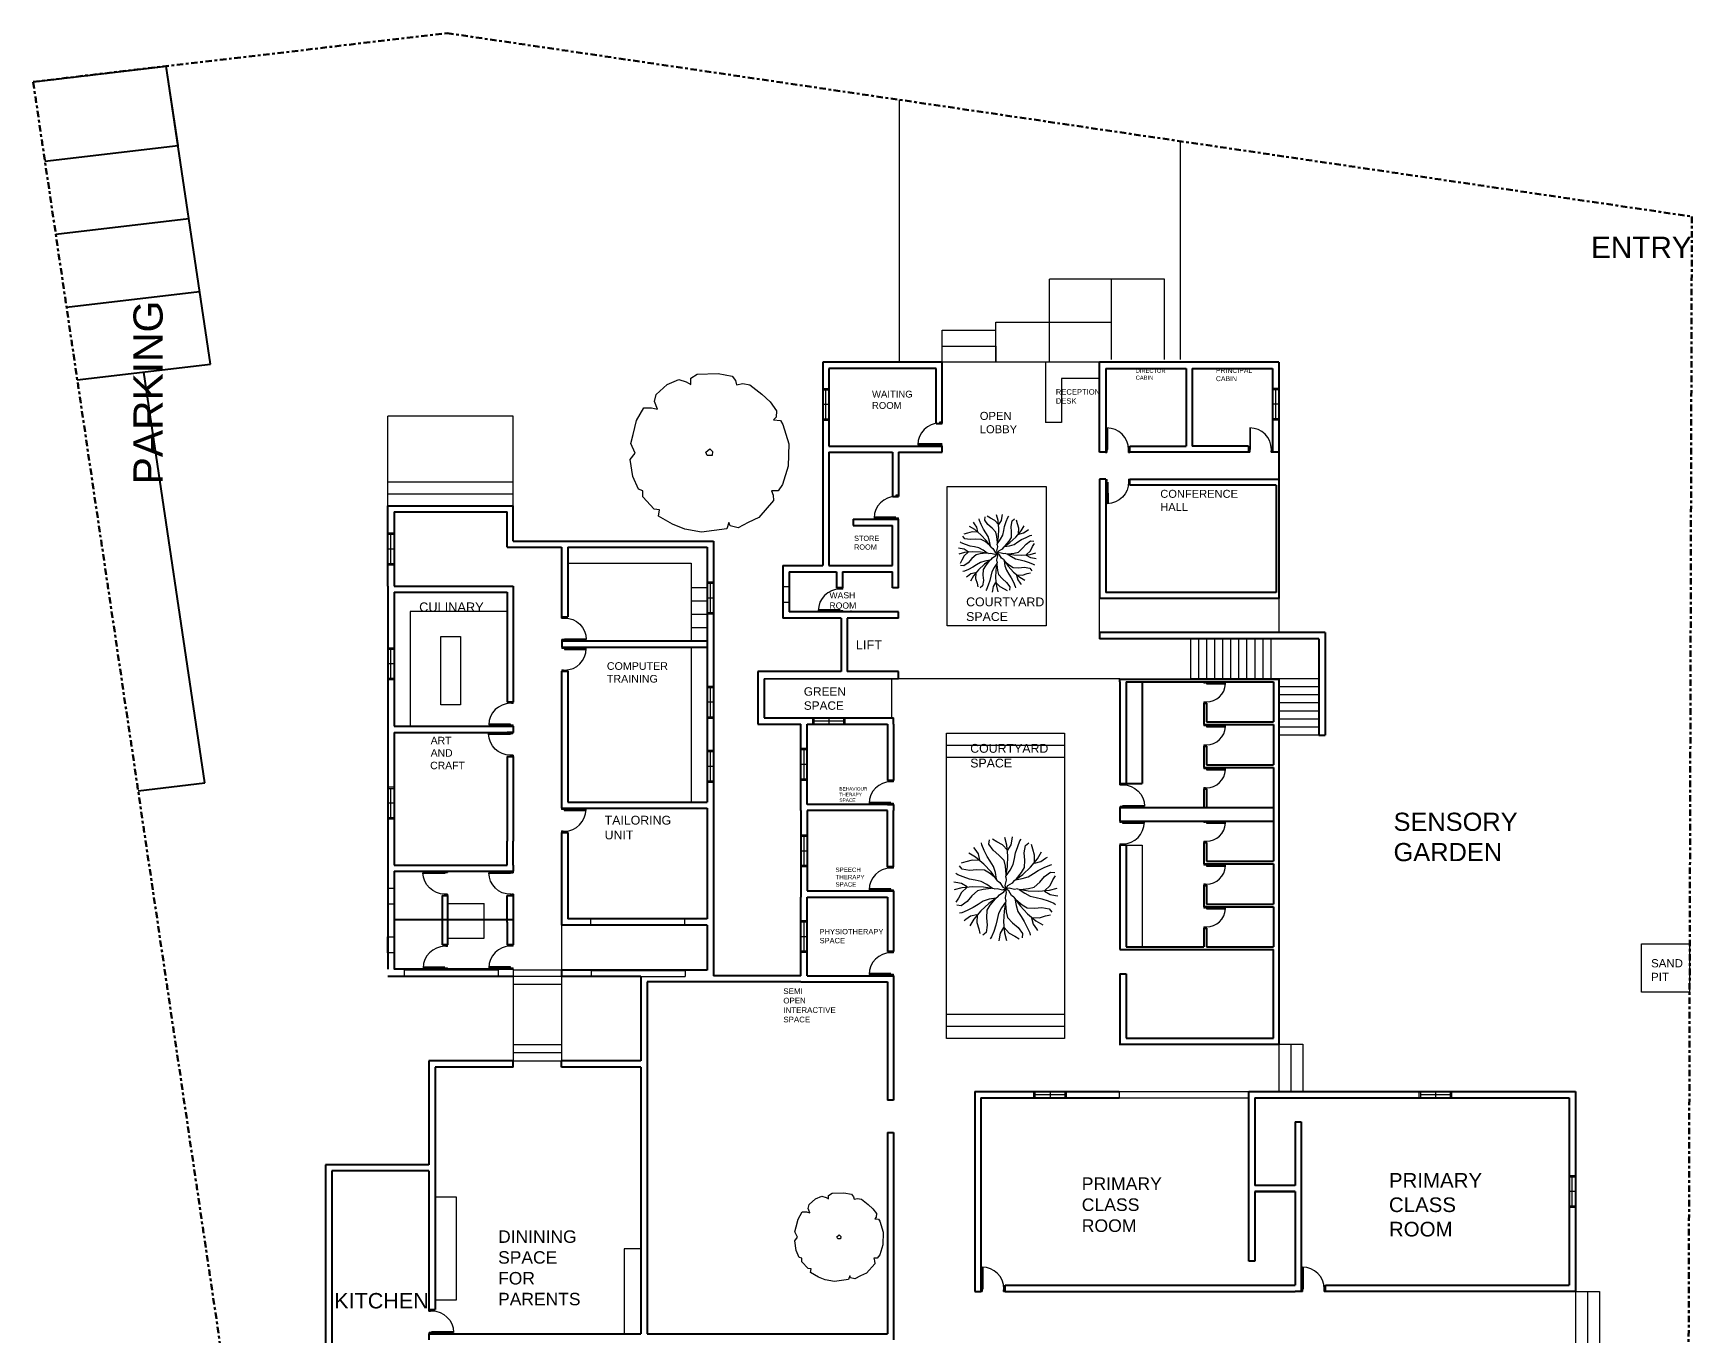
# Model space of a CAD drawing. Header units: metres. Extents: x 9 to 942, y 34 to 176.
# Drawn here: x 109.5 to 171.5, y 64.8 to 113.4 of the extents above; entities that cross this region are included whole.
import ezdxf

# ---------------------------------------------------------------- set-up
doc = ezdxf.new("R2010")
doc.units = ezdxf.units.M
doc.header["$LTSCALE"] = 0.01
doc.header["$MEASUREMENT"] = 0
doc.linetypes.add('ACAD_ISO04W100', pattern=[30, 24, -3, 0, -3])
for name, color, linetype in [('ARCH', 7, 'Continuous'), ('door space', 1, 'Continuous'), ('ELEVATION', 4, 'Continuous'), ('ID-LOOSE', 31, 'Continuous'), ('INBUILD', 81, 'Continuous'), ('STAIR', 231, 'Continuous'), ('TEXT', 141, 'Continuous'), ('WINDOW', 10, 'Continuous')]:
    doc.layers.add(name, color=color, linetype=linetype)
for name, color, linetype, lineweight in [('PARKING', 92, 'Continuous', 40), ('ROAD', 31, 'Continuous', 30), ('SITE BOUNDARY', 6, 'ACAD_ISO04W100', 60), ('WALL', 2, 'Continuous', 40)]:
    doc.layers.add(name, color=color, linetype=linetype, lineweight=lineweight)
doc.styles.get("Standard").update_dxf_attribs({"font": 'arial.ttf'})

# ---------------------------------------------------------------- blocks, each defined once
blk = doc.blocks.new('BRANCHZ', base_point=(0.5, 0.5))
for p, q in [((0.876, 0.621), (0.934, 0.663)), ((0.934, 0.663), (0.976, 0.659)), ((0.533, 0.508), (0.5, 0.5)), ((0.584, 0.496), (0.533, 0.508)), ((0.613, 0.5), (0.584, 0.496)), ((0.613, 0.5), (0.717, 0.483)), ((0.629, 0.496), (0.684, 0.458)), ((0.642, 0.496), (0.721, 0.504)), ((0.721, 0.504), (0.776, 0.517)), ((0.776, 0.517), (0.83, 0.567)), ((0.821, 0.479), (0.926, 0.488)), ((0.83, 0.567), (0.876, 0.621)), ((0.876, 0.483), (0.93, 0.533)), ((0.926, 0.488), (1.001, 0.508)), ((0.93, 0.533), (0.959, 0.588)), ((0.959, 0.588), (0.984, 0.629)), ((0.684, 0.458), (0.738, 0.429)), ((0.717, 0.483), (0.821, 0.479)), ((0.738, 0.429), (0.796, 0.416)), ((0.796, 0.416), (0.851, 0.404)), ((0.851, 0.404), (0.913, 0.383)), ((0.876, 0.479), (0.93, 0.446)), ((0.913, 0.383), (0.967, 0.362)), ((0.93, 0.446), (0.984, 0.437)), ((0.967, 0.362), (0.984, 0.35)), ((0.984, 0.437), (1.005, 0.433))]:
    blk.add_line(p, q)
blk = doc.blocks.new('TREE-16')
at = {"xscale": 120, "yscale": 120, "zscale": 120}
for rotation in [90, 134.9999999999999, 44.99999999999985, 180, 224.9999999999999, 270, 314.9999999999998]:
    blk.add_blockref('BRANCHZ', (0, 0), dxfattribs=dict(at, rotation=rotation))
blk.add_blockref('BRANCHZ', (0, 0), dxfattribs=at)
blk = doc.blocks.new('Simple tree 13_cad-block.com')
at = {"color": 0}
for points in [[(-1468, -1499), (-1766, -1175), (-1766, -1008), (-1883, -968), (-2037, -632), (-2103, -179), (-1973, -11), (-2089, 248), (-2025, 481), (-1935, 856), (-1740, 1192), (-1534, 1192), (-1378, 1153), (-1456, 1360), (-1416, 1541), (-1119, 1813), (-809, 1943), (-615, 1878), (-498, 1813), (-498, 1981), (-330, 2085), (227, 2098), (602, 2033), (692, 1917), (718, 1800), (886, 1839), (1068, 1800), (1391, 1555), (1611, 1348), (1779, 1115), (1766, 946), (1701, 868), (1883, 856), (1948, 752), (2102, 235), (2090, -361), (1934, -839), (1818, -1008), (1649, -1008), (1689, -1124), (1701, -1266), (1313, -1719), (1028, -1848), (757, -1991), (550, -1939), (511, -1848), (459, -2017), (-214, -2107), (-653, -2029), (-977, -1900), (-1352, -1681), (-1326, -1512)], [(-58, -76), (-97, 15), (6, 105), (84, 28), (71, -76)]]:
    blk.add_lwpolyline(points, close=True, dxfattribs=at)

msp = doc.modelspace()

# ---------------------------------------------------------------- linework, layer by layer
for p, q in [((141.426, 95.295), (141.426, 95.294)), ((156.036, 89.335), (152.736, 89.335)), ((141.426, 84.645), (138.426, 84.645)), ((123.009, 78.499), (123.007, 78.499)), ((141.426, 78.254), (141.426, 78.253)), ((141.656, 73.61), (141.656, 78.023)), ((141.426, 72.392), (141.426, 72.392)), ((141.426, 72.392), (141.426, 72.392))]:
    msp.add_line(p, q)
at = {"layer": 'ARCH', "color": 32}
for p, q in [((153.336, 89.227), (153.236, 89.227)), ((153.236, 89.227), (153.236, 89.177)), ((153.296, 89.177), (153.236, 89.177)), ((153.336, 89.182), (153.296, 89.182)), ((153.296, 89.177), (153.296, 89.182)), ((153.336, 89.182), (153.336, 89.227)), ((153.236, 88.477), (153.296, 88.477)), ((153.236, 88.477), (153.236, 88.427)), ((153.236, 88.427), (153.336, 88.427)), ((153.296, 88.472), (153.296, 88.477)), ((153.296, 88.472), (153.336, 88.472)), ((153.336, 88.427), (153.336, 88.472)), ((153.336, 87.627), (153.236, 87.627)), ((153.236, 87.627), (153.236, 87.577)), ((153.296, 87.577), (153.236, 87.577)), ((153.336, 87.582), (153.296, 87.582)), ((153.296, 87.577), (153.296, 87.582)), ((153.336, 87.582), (153.336, 87.627)), ((153.236, 86.877), (153.296, 86.877)), ((153.236, 86.877), (153.236, 86.827)), ((153.236, 86.827), (153.336, 86.827)), ((153.296, 86.872), (153.296, 86.877)), ((153.296, 86.872), (153.336, 86.872)), ((153.336, 86.827), (153.336, 86.872)), ((153.335, 86.025), (153.235, 86.025)), ((153.235, 86.025), (153.235, 85.975)), ((153.295, 85.975), (153.235, 85.975)), ((153.335, 85.98), (153.295, 85.98)), ((153.295, 85.975), (153.295, 85.98)), ((153.335, 85.98), (153.335, 86.025)), ((153.235, 85.275), (153.295, 85.275)), ((153.235, 85.275), (153.235, 85.225)), ((153.235, 85.225), (153.335, 85.225)), ((153.295, 85.27), (153.295, 85.275)), ((153.295, 85.27), (153.335, 85.27)), ((153.335, 85.225), (153.335, 85.27)), ((153.335, 84.027), (153.235, 84.027)), ((153.235, 84.027), (153.235, 83.977)), ((153.295, 83.977), (153.235, 83.977)), ((153.335, 83.982), (153.295, 83.982)), ((153.295, 83.977), (153.295, 83.982)), ((153.335, 83.982), (153.335, 84.027)), ((153.235, 83.277), (153.295, 83.277)), ((153.235, 83.277), (153.235, 83.227)), ((153.235, 83.227), (153.335, 83.227)), ((153.295, 83.272), (153.295, 83.277)), ((153.295, 83.272), (153.335, 83.272)), ((153.335, 83.227), (153.335, 83.272)), ((153.336, 82.426), (153.236, 82.426)), ((153.236, 82.426), (153.236, 82.376)), ((153.296, 82.376), (153.236, 82.376)), ((153.336, 82.381), (153.296, 82.381)), ((153.296, 82.376), (153.296, 82.381)), ((153.336, 82.381), (153.336, 82.426)), ((153.236, 81.676), (153.296, 81.676)), ((153.236, 81.676), (153.236, 81.626)), ((153.236, 81.626), (153.336, 81.626)), ((153.296, 81.671), (153.296, 81.676)), ((153.296, 81.671), (153.336, 81.671)), ((153.336, 81.626), (153.336, 81.671)), ((153.336, 80.827), (153.236, 80.827)), ((153.236, 80.827), (153.236, 80.777)), ((153.296, 80.777), (153.236, 80.777)), ((153.336, 80.782), (153.296, 80.782)), ((153.296, 80.777), (153.296, 80.782)), ((153.336, 80.782), (153.336, 80.827)), ((153.236, 80.077), (153.296, 80.077)), ((153.236, 80.077), (153.236, 80.027)), ((153.236, 80.027), (153.336, 80.027)), ((153.296, 80.072), (153.296, 80.077)), ((153.296, 80.072), (153.336, 80.072)), ((153.336, 80.027), (153.336, 80.072))]:
    msp.add_line(p, q, dxfattribs=at)
for points in [[(154.046, 89.147), (154.046, 89.182), (153.336, 89.182), (153.336, 89.147)], [(154.046, 87.547), (154.046, 87.582), (153.336, 87.582), (153.336, 87.547)], [(154.045, 85.945), (154.045, 85.98), (153.335, 85.98), (153.335, 85.945)], [(154.045, 83.947), (154.045, 83.982), (153.335, 83.982), (153.335, 83.947)], [(154.046, 82.346), (154.046, 82.381), (153.336, 82.381), (153.336, 82.346)], [(154.046, 80.747), (154.046, 80.782), (153.336, 80.782), (153.336, 80.747)]]:
    msp.add_lwpolyline(points, close=True, dxfattribs=at)
at = {"layer": 'ARCH', "color": 40}
for centre in [(153.336, 89.182), (153.336, 87.582), (153.335, 85.98), (153.335, 83.982), (153.336, 82.381), (153.336, 80.782)]:
    msp.add_arc(centre, 0.71, 270, 357.17441, dxfattribs=at)
at = {"layer": 'Defpoints'}
for p, q in [((143.472, 98.876), (143.473, 98.876)), ((149.576, 98.025), (149.576, 98.025)), ((149.576, 98.025), (149.576, 98.025)), ((149.576, 98.025), (149.576, 98.025)), ((152.806, 98.025), (152.805, 98.025)), ((169.573, 79.437), (171.373, 79.437)), ((169.573, 77.637), (169.573, 79.437)), ((171.373, 79.437), (171.373, 77.637)), ((141.655, 78.254), (141.656, 78.023)), ((171.373, 77.637), (169.573, 77.637))]:
    msp.add_line(p, q, dxfattribs=at)
at = {"layer": 'door space'}
for p, q in [((143.372, 98.926), (143.372, 98.881)), ((143.472, 98.926), (143.372, 98.926)), ((143.412, 98.881), (143.372, 98.881)), ((143.412, 98.881), (143.412, 98.876)), ((143.472, 98.876), (143.412, 98.876)), ((143.472, 98.876), (143.472, 98.926)), ((149.618, 98.704), (149.618, 97.894)), ((149.653, 97.894), (149.653, 98.704)), ((154.951, 98.705), (154.951, 97.895)), ((154.986, 97.895), (154.986, 98.705)), ((143.473, 98.106), (142.562, 98.106)), ((142.562, 98.071), (143.372, 98.071)), ((143.372, 98.071), (143.372, 98.106)), ((143.372, 98.071), (143.372, 98.026)), ((143.372, 98.071), (143.412, 98.071)), ((143.372, 98.026), (143.472, 98.026)), ((143.412, 98.076), (143.412, 98.071)), ((143.412, 98.076), (143.472, 98.076)), ((143.472, 98.026), (143.472, 98.076)), ((149.618, 97.894), (149.573, 97.894)), ((149.573, 97.894), (149.573, 97.794)), ((149.618, 97.894), (149.653, 97.894)), ((149.618, 97.894), (149.618, 97.854)), ((149.623, 97.854), (149.618, 97.854)), ((149.623, 97.854), (149.623, 97.794)), ((150.428, 97.854), (150.423, 97.854)), ((150.423, 97.794), (150.423, 97.854)), ((150.473, 97.894), (150.428, 97.894)), ((150.428, 97.854), (150.428, 97.894)), ((150.473, 97.794), (150.473, 97.894)), ((154.951, 97.895), (154.906, 97.895)), ((154.906, 97.895), (154.906, 97.795)), ((154.951, 97.895), (154.986, 97.895)), ((154.951, 97.895), (154.951, 97.855)), ((154.956, 97.855), (154.951, 97.855)), ((154.956, 97.855), (154.956, 97.795)), ((155.761, 97.855), (155.756, 97.855)), ((155.756, 97.795), (155.756, 97.855)), ((155.806, 97.895), (155.761, 97.895)), ((155.761, 97.855), (155.761, 97.895)), ((155.806, 97.795), (155.806, 97.895)), ((149.573, 97.794), (149.623, 97.794)), ((150.423, 97.794), (150.473, 97.794)), ((154.906, 97.795), (154.956, 97.795)), ((155.756, 97.795), (155.806, 97.795)), ((149.575, 96.784), (149.625, 96.785)), ((149.576, 96.684), (149.575, 96.784)), ((149.621, 96.685), (149.576, 96.684)), ((149.621, 96.685), (149.621, 96.725)), ((149.626, 96.725), (149.621, 96.725)), ((149.629, 95.875), (149.621, 96.685)), ((149.621, 96.685), (149.656, 96.685)), ((149.626, 96.725), (149.625, 96.785)), ((149.656, 96.685), (149.664, 95.875)), ((150.425, 96.793), (150.475, 96.793)), ((150.425, 96.793), (150.426, 96.733)), ((150.431, 96.733), (150.426, 96.733)), ((150.431, 96.733), (150.431, 96.693)), ((150.476, 96.693), (150.431, 96.693)), ((150.475, 96.793), (150.476, 96.693)), ((141.743, 96.196), (141.743, 96.151)), ((141.843, 96.196), (141.743, 96.196)), ((141.783, 96.151), (141.743, 96.151)), ((141.783, 96.151), (141.783, 96.146)), ((141.843, 96.146), (141.783, 96.146)), ((141.843, 96.146), (141.843, 96.196)), ((141.743, 95.376), (140.933, 95.376)), ((141.743, 95.341), (141.743, 95.376)), ((140.933, 95.341), (141.743, 95.341)), ((141.743, 95.341), (141.743, 95.296)), ((141.743, 95.341), (141.783, 95.341)), ((141.743, 95.296), (141.843, 95.296)), ((141.783, 95.346), (141.783, 95.341)), ((141.783, 95.346), (141.843, 95.346)), ((141.843, 95.296), (141.843, 95.346)), ((139.657, 92.734), (139.657, 92.689)), ((139.757, 92.734), (139.657, 92.734)), ((139.697, 92.689), (139.657, 92.689)), ((139.697, 92.689), (139.697, 92.684)), ((139.757, 92.684), (139.697, 92.684)), ((139.757, 92.684), (139.757, 92.734)), ((129.265, 91.652), (129.365, 91.653)), ((129.266, 91.602), (129.265, 91.652)), ((129.365, 91.653), (129.366, 91.608)), ((139.657, 91.914), (138.847, 91.914)), ((138.847, 91.879), (139.657, 91.879)), ((139.657, 91.879), (139.657, 91.914)), ((139.657, 91.879), (139.657, 91.834)), ((139.657, 91.879), (139.697, 91.879)), ((139.657, 91.834), (139.757, 91.834)), ((139.697, 91.884), (139.757, 91.884)), ((139.757, 91.834), (139.757, 91.884)), ((140.056, 91.885), (140.056, 91.88)), ((129.266, 91.602), (129.326, 91.602)), ((129.326, 91.607), (129.366, 91.608)), ((129.326, 91.607), (129.326, 91.602)), ((129.274, 90.752), (129.274, 90.802)), ((129.334, 90.802), (129.274, 90.802)), ((129.374, 90.753), (129.274, 90.752)), ((129.277, 90.518), (129.277, 90.468)), ((129.377, 90.518), (129.277, 90.518)), ((129.337, 90.468), (129.277, 90.468)), ((129.334, 90.802), (129.334, 90.797)), ((129.374, 90.798), (129.334, 90.797)), ((129.377, 90.473), (129.337, 90.473)), ((129.337, 90.468), (129.337, 90.473)), ((129.373, 90.833), (130.183, 90.841)), ((129.374, 90.798), (129.373, 90.833)), ((130.184, 90.806), (129.374, 90.798)), ((129.374, 90.798), (129.374, 90.753)), ((129.377, 90.473), (129.377, 90.518)), ((130.187, 90.473), (129.377, 90.473)), ((129.377, 90.473), (129.377, 90.438)), ((129.377, 90.438), (130.187, 90.438)), ((129.277, 89.668), (129.277, 89.618)), ((129.277, 89.668), (129.337, 89.668)), ((129.277, 89.618), (129.377, 89.618)), ((129.337, 89.663), (129.337, 89.668)), ((129.337, 89.663), (129.377, 89.663)), ((129.377, 89.618), (129.377, 89.663)), ((127.358, 88.468), (127.358, 88.423)), ((127.458, 88.468), (127.358, 88.468)), ((127.398, 88.423), (127.358, 88.423)), ((127.398, 88.423), (127.398, 88.418)), ((127.458, 88.418), (127.398, 88.418)), ((127.458, 88.418), (127.458, 88.468)), ((127.358, 87.648), (126.548, 87.648)), ((126.548, 87.613), (127.358, 87.613)), ((127.349, 87.339), (127.449, 87.34)), ((127.349, 87.294), (127.349, 87.339)), ((127.358, 87.613), (127.358, 87.648)), ((127.358, 87.613), (127.358, 87.568)), ((127.358, 87.613), (127.398, 87.613)), ((127.358, 87.568), (127.458, 87.568)), ((127.398, 87.618), (127.398, 87.613)), ((127.398, 87.618), (127.458, 87.618)), ((127.449, 87.34), (127.449, 87.29)), ((127.458, 87.568), (127.458, 87.618)), ((126.539, 87.286), (127.349, 87.294)), ((127.35, 87.259), (126.54, 87.251)), ((127.349, 87.294), (127.35, 87.259)), ((127.349, 87.294), (127.389, 87.294)), ((127.389, 87.289), (127.389, 87.294)), ((127.389, 87.289), (127.449, 87.29)), ((127.358, 86.439), (127.357, 86.484)), ((127.397, 86.484), (127.357, 86.484)), ((127.458, 86.44), (127.358, 86.439)), ((127.457, 86.49), (127.397, 86.489)), ((127.397, 86.484), (127.397, 86.489)), ((127.457, 86.49), (127.458, 86.44)), ((141.557, 85.541), (141.557, 85.496)), ((141.657, 85.541), (141.557, 85.541)), ((141.597, 85.496), (141.557, 85.496)), ((141.597, 85.496), (141.597, 85.491)), ((141.657, 85.491), (141.597, 85.491)), ((141.657, 85.491), (141.657, 85.541)), ((150.106, 85.423), (150.206, 85.424)), ((150.107, 85.373), (150.106, 85.423)), ((150.107, 85.373), (150.167, 85.373)), ((150.167, 85.378), (150.207, 85.379)), ((150.206, 85.424), (150.207, 85.379)), ((129.266, 84.505), (129.266, 84.455)), ((129.366, 84.505), (129.266, 84.505)), ((129.326, 84.455), (129.266, 84.455)), ((129.366, 84.46), (129.326, 84.46)), ((129.326, 84.455), (129.326, 84.46)), ((129.366, 84.46), (129.366, 84.505)), ((130.176, 84.46), (129.366, 84.46)), ((129.366, 84.46), (129.366, 84.425)), ((129.366, 84.425), (130.176, 84.425)), ((141.557, 84.721), (140.747, 84.721)), ((140.747, 84.686), (141.557, 84.686)), ((141.557, 84.686), (141.557, 84.721)), ((141.557, 84.686), (141.557, 84.641)), ((141.557, 84.686), (141.597, 84.686)), ((141.557, 84.641), (141.657, 84.641)), ((141.597, 84.691), (141.597, 84.686)), ((141.597, 84.691), (141.657, 84.691)), ((141.657, 84.641), (141.657, 84.691)), ((150.115, 84.523), (150.115, 84.573)), ((150.175, 84.573), (150.115, 84.573)), ((150.215, 84.524), (150.115, 84.523)), ((150.175, 84.573), (150.175, 84.568)), ((150.215, 84.569), (150.175, 84.568)), ((150.214, 84.604), (151.024, 84.612)), ((150.215, 84.569), (150.214, 84.604)), ((151.025, 84.577), (150.215, 84.569)), ((150.215, 84.569), (150.215, 84.524)), ((129.266, 83.655), (129.266, 83.605)), ((129.266, 83.655), (129.326, 83.655)), ((129.266, 83.605), (129.366, 83.605)), ((129.326, 83.65), (129.326, 83.655)), ((129.326, 83.65), (129.366, 83.65)), ((129.366, 83.605), (129.366, 83.65)), ((150.108, 84.028), (150.108, 83.978)), ((150.208, 84.028), (150.108, 84.028)), ((150.168, 83.978), (150.108, 83.978)), ((150.208, 83.983), (150.168, 83.983)), ((150.168, 83.978), (150.168, 83.983)), ((150.208, 83.983), (150.208, 84.028)), ((151.018, 83.983), (150.208, 83.983)), ((150.208, 83.983), (150.208, 83.948)), ((150.208, 83.948), (151.018, 83.948)), ((150.108, 83.178), (150.108, 83.128)), ((150.108, 83.178), (150.168, 83.178)), ((150.108, 83.128), (150.208, 83.128)), ((150.168, 83.173), (150.168, 83.178)), ((150.168, 83.173), (150.208, 83.173)), ((150.208, 83.128), (150.208, 83.173)), ((124.09, 82.098), (124.9, 82.106)), ((124.901, 82.071), (124.091, 82.063)), ((124.9, 82.151), (125, 82.152)), ((124.9, 82.106), (124.9, 82.151)), ((124.9, 82.106), (124.94, 82.107)), ((124.9, 82.106), (124.901, 82.071)), ((124.94, 82.102), (124.94, 82.107)), ((124.94, 82.102), (125, 82.102)), ((125, 82.152), (125, 82.102)), ((126.55, 82.092), (127.359, 82.1)), ((127.36, 82.065), (126.55, 82.057)), ((127.359, 82.145), (127.459, 82.146)), ((127.359, 82.1), (127.359, 82.145)), ((127.359, 82.1), (127.399, 82.101)), ((127.359, 82.1), (127.36, 82.065)), ((127.4, 82.096), (127.399, 82.101)), ((127.4, 82.096), (127.46, 82.096)), ((127.459, 82.146), (127.46, 82.096)), ((141.551, 82.312), (141.551, 82.267)), ((141.651, 82.312), (141.551, 82.312)), ((141.591, 82.267), (141.551, 82.267)), ((141.591, 82.267), (141.591, 82.262)), ((141.651, 82.262), (141.591, 82.262)), ((141.651, 82.262), (141.651, 82.312)), ((124.948, 81.297), (124.908, 81.296)), ((124.909, 81.251), (124.908, 81.296)), ((125.009, 81.252), (124.909, 81.251)), ((124.948, 81.297), (124.948, 81.302)), ((125.008, 81.302), (124.948, 81.302)), ((125.008, 81.302), (125.009, 81.252)), ((127.408, 81.291), (127.368, 81.29)), ((127.368, 81.245), (127.368, 81.29)), ((127.468, 81.246), (127.368, 81.245)), ((127.408, 81.291), (127.408, 81.296)), ((127.468, 81.296), (127.408, 81.296)), ((127.468, 81.296), (127.468, 81.246)), ((141.551, 81.492), (140.741, 81.492)), ((140.741, 81.457), (141.551, 81.457)), ((141.551, 81.457), (141.551, 81.492)), ((141.551, 81.457), (141.551, 81.412)), ((141.551, 81.457), (141.591, 81.457)), ((141.551, 81.412), (141.651, 81.412)), ((141.591, 81.462), (141.591, 81.457)), ((141.591, 81.462), (141.651, 81.462)), ((141.651, 81.412), (141.651, 81.462)), ((124.909, 79.394), (124.909, 79.349)), ((125.009, 79.394), (124.909, 79.394)), ((124.949, 79.349), (124.909, 79.349)), ((124.949, 79.349), (124.949, 79.344)), ((125.009, 79.344), (124.949, 79.344)), ((125.009, 79.344), (125.009, 79.394)), ((127.358, 79.399), (127.358, 79.354)), ((127.458, 79.399), (127.358, 79.399)), ((127.398, 79.354), (127.358, 79.354)), ((127.398, 79.354), (127.398, 79.349)), ((127.458, 79.349), (127.398, 79.349)), ((127.458, 79.349), (127.458, 79.399)), ((141.555, 79.154), (141.555, 79.109)), ((141.655, 79.154), (141.555, 79.154)), ((141.595, 79.109), (141.555, 79.109)), ((141.595, 79.109), (141.595, 79.104)), ((141.655, 79.104), (141.595, 79.104)), ((141.655, 79.104), (141.655, 79.154)), ((124.909, 78.574), (124.099, 78.574)), ((124.099, 78.539), (124.909, 78.539)), ((124.909, 78.539), (124.909, 78.574)), ((124.909, 78.539), (124.909, 78.494)), ((124.909, 78.539), (124.949, 78.539)), ((124.909, 78.494), (125.009, 78.494)), ((124.949, 78.544), (124.949, 78.539)), ((124.949, 78.544), (125.009, 78.544)), ((125.009, 78.494), (125.009, 78.544)), ((127.358, 78.579), (126.548, 78.579)), ((126.548, 78.544), (127.358, 78.544)), ((127.358, 78.544), (127.358, 78.579)), ((127.358, 78.544), (127.358, 78.499)), ((127.358, 78.544), (127.398, 78.544)), ((127.358, 78.499), (127.458, 78.499)), ((127.398, 78.549), (127.398, 78.544)), ((127.398, 78.549), (127.458, 78.549)), ((127.458, 78.499), (127.458, 78.549)), ((141.555, 78.334), (140.745, 78.334)), ((140.745, 78.299), (141.555, 78.299)), ((141.555, 78.299), (141.555, 78.334)), ((141.555, 78.299), (141.555, 78.254)), ((141.555, 78.299), (141.595, 78.299)), ((141.555, 78.254), (141.655, 78.254)), ((141.595, 78.304), (141.595, 78.299)), ((141.595, 78.304), (141.655, 78.304)), ((141.655, 78.254), (141.655, 78.304)), ((144.96, 67.373), (144.96, 66.563)), ((144.995, 66.563), (144.995, 67.373)), ((156.922, 67.372), (156.922, 66.562)), ((156.957, 66.562), (156.957, 67.372)), ((144.96, 66.563), (144.915, 66.563)), ((144.915, 66.563), (144.915, 66.463)), ((144.915, 66.463), (144.965, 66.463)), ((144.96, 66.563), (144.995, 66.563)), ((144.96, 66.563), (144.96, 66.523)), ((144.965, 66.523), (144.96, 66.523)), ((144.965, 66.523), (144.965, 66.463)), ((145.77, 66.523), (145.765, 66.523)), ((145.765, 66.463), (145.765, 66.523)), ((145.765, 66.463), (145.815, 66.463)), ((145.815, 66.563), (145.77, 66.563)), ((145.77, 66.523), (145.77, 66.563)), ((145.815, 66.463), (145.815, 66.563)), ((156.922, 66.562), (156.877, 66.562)), ((156.877, 66.562), (156.877, 66.462)), ((156.877, 66.462), (156.927, 66.462)), ((156.922, 66.562), (156.957, 66.562)), ((156.922, 66.562), (156.922, 66.522)), ((156.927, 66.522), (156.922, 66.522)), ((156.927, 66.522), (156.927, 66.462)), ((157.732, 66.522), (157.727, 66.522)), ((157.727, 66.462), (157.727, 66.522)), ((157.727, 66.462), (157.777, 66.462)), ((157.777, 66.562), (157.732, 66.562)), ((157.732, 66.522), (157.732, 66.562)), ((157.777, 66.462), (157.777, 66.562)), ((124.311, 65.781), (124.411, 65.782)), ((124.312, 65.731), (124.311, 65.781)), ((124.312, 65.731), (124.372, 65.731)), ((124.372, 65.736), (124.412, 65.737)), ((124.372, 65.736), (124.372, 65.731)), ((124.411, 65.782), (124.412, 65.737)), ((124.32, 64.881), (124.32, 64.931)), ((124.38, 64.931), (124.32, 64.931)), ((124.42, 64.882), (124.32, 64.881)), ((124.38, 64.931), (124.38, 64.926)), ((124.42, 64.927), (124.38, 64.926)), ((124.42, 64.962), (125.229, 64.97)), ((124.42, 64.927), (124.42, 64.962)), ((125.23, 64.935), (124.42, 64.927)), ((124.42, 64.927), (124.42, 64.882))]:
    msp.add_line(p, q, dxfattribs=at)
for centre, major_axis in [((143.372, 98.071), (-0.573, -0.573)), ((149.618, 97.894), (-0.573, 0.573)), ((154.951, 97.895), (-0.573, 0.573)), ((141.743, 95.341), (-0.573, -0.573)), ((139.657, 91.879), (-0.573, -0.573)), ((129.377, 90.473), (0.573, 0.573)), ((127.358, 87.613), (-0.573, -0.573)), ((141.557, 84.686), (-0.573, -0.573)), ((129.366, 84.46), (0.573, 0.573)), ((150.208, 83.983), (0.573, 0.573)), ((141.551, 81.457), (-0.573, -0.573)), ((124.909, 78.539), (-0.573, -0.573)), ((127.358, 78.544), (-0.573, -0.573)), ((141.555, 78.299), (-0.573, -0.573)), ((144.96, 66.563), (-0.573, 0.573)), ((156.922, 66.562), (-0.573, 0.573))]:
    msp.add_ellipse(centre, major_axis=major_axis, ratio=1, start_param=3.926991, end_param=5.497787, dxfattribs=at)
at = {"layer": 'door space', "extrusion": (0, 0, -1)}
for centre, major_axis in [((149.621, 96.685), (-0.567, -0.578)), ((129.374, 90.798), (0.578, -0.567)), ((127.349, 87.294), (-0.578, 0.567)), ((150.215, 84.569), (0.578, -0.567)), ((124.9, 82.106), (-0.578, 0.567)), ((127.359, 82.1), (-0.578, 0.567)), ((124.42, 64.927), (0.578, -0.567))]:
    msp.add_ellipse(centre, major_axis=major_axis, ratio=1, start_param=3.926991, end_param=5.497787, dxfattribs=at)
at = {"layer": 'ELEVATION'}
for p, q in [((149.346, 101.155), (143.473, 101.155)), ((143.655, 96.515), (147.355, 96.515)), ((143.655, 91.315), (143.655, 96.515)), ((147.355, 96.515), (147.355, 91.315)), ((149.346, 91.065), (149.346, 92.335)), ((156.036, 92.335), (156.036, 91.065)), ((127.229, 91.852), (123.607, 91.852)), ((123.607, 91.852), (123.607, 87.568)), ((147.355, 91.315), (143.655, 91.315)), ((124.754, 90.915), (125.489, 90.915)), ((124.754, 88.36), (124.754, 90.915)), ((125.489, 90.915), (125.489, 88.36)), ((141.597, 87.875), (141.597, 89.354)), ((141.844, 89.355), (150.106, 89.355)), ((150.106, 89.327), (150.106, 89.355)), ((125.489, 88.36), (124.754, 88.36)), ((143.638, 87.306), (148.038, 87.306)), ((143.638, 75.906), (143.638, 87.306)), ((148.038, 87.306), (148.038, 75.906)), ((125.009, 80.949), (126.372, 80.949)), ((126.372, 80.349), (126.372, 80.949)), ((126.372, 79.649), (126.372, 80.349)), ((129.266, 80.141), (129.266, 78.453)), ((125.009, 79.649), (126.372, 79.649)), ((127.459, 78.499), (127.459, 75.071)), ((129.266, 78.223), (129.266, 75.071)), ((148.038, 75.906), (143.638, 75.906)), ((147.667, 75.906), (147.667, 75.922)), ((124.542, 66.152), (124.54, 66.152)), ((131.452, 64.882), (131.452, 64.881))]:
    msp.add_line(p, q, dxfattribs=at)
at = {"layer": 'ID-LOOSE'}
msp.add_line((141.16, 98.037), (141.16, 98.037), dxfattribs=at)
at = {"layer": 'INBUILD'}
for p, q in [((147.327, 101.155), (147.327, 98.912)), ((149.346, 100.555), (147.927, 100.555)), ((147.927, 100.555), (147.927, 98.912)), ((147.927, 98.912), (147.327, 98.912)), ((129.496, 93.653), (134.104, 93.653)), ((134.104, 93.653), (134.104, 90.753)), ((134.104, 92.753), (134.704, 92.753)), ((134.104, 92.753), (134.104, 92.253)), ((134.104, 92.253), (134.704, 92.253)), ((134.104, 91.753), (134.704, 91.753)), ((134.104, 91.253), (134.704, 91.253)), ((134.104, 90.523), (134.104, 84.735)), ((150.336, 83.127), (150.936, 83.127)), ((150.936, 83.127), (150.936, 79.327)), ((125.342, 69.988), (124.542, 69.988)), ((125.342, 66.152), (125.342, 69.988)), ((132.202, 68.055), (131.602, 68.055)), ((132.202, 68.055), (131.602, 68.055)), ((132.202, 68.055), (131.602, 68.055)), ((131.602, 68.055), (131.602, 64.882)), ((124.542, 66.152), (125.342, 66.152))]:
    msp.add_line(p, q, dxfattribs=at)
at = {"layer": 'PARKING'}
for p, q in [((109.54, 111.63), (114.508, 112.214)), ((116.156, 101.08), (114.508, 112.214)), ((114.947, 109.245), (114.508, 112.214)), ((109.979, 108.661), (114.947, 109.245)), ((110.382, 105.94), (115.35, 106.523)), ((110.785, 103.218), (115.753, 103.802)), ((111.188, 100.497), (116.156, 101.08)), ((115.943, 85.448), (113.672, 100.788)), ((115.943, 85.448), (113.672, 100.788)), ((113.459, 85.157), (115.943, 85.448))]:
    msp.add_line(p, q, dxfattribs=at)
at = {"layer": 'ROAD'}
for p, q in [((122.779, 96.698), (122.779, 99.148)), ((127.459, 99.148), (122.779, 99.148)), ((127.459, 96.698), (127.459, 99.148))]:
    msp.add_line(p, q, dxfattribs=at)
at = {"layer": 'SITE BOUNDARY'}
for p, q in [((109.54, 111.63), (124.996, 113.445)), ((124.996, 113.445), (171.454, 106.597)), ((119.619, 43.537), (109.54, 111.63)), ((171.454, 106.597), (171.27, 41.503))]:
    msp.add_line(p, q, dxfattribs=at)
at = {"layer": 'STAIR'}
for p, q in [((141.873, 101.155), (141.873, 110.958)), ((152.373, 101.255), (152.373, 109.41)), ((147.473, 101.155), (147.473, 104.255)), ((151.773, 104.255), (147.473, 104.255)), ((149.773, 104.255), (149.773, 101.255)), ((151.773, 101.255), (151.773, 104.255)), ((143.473, 101.155), (143.473, 102.355)), ((143.473, 102.355), (145.473, 102.355)), ((145.473, 101.155), (145.473, 102.655)), ((145.473, 102.655), (149.773, 102.655)), ((143.473, 101.755), (145.473, 101.755)), ((145.473, 101.755), (145.473, 101.155)), ((122.779, 96.698), (124.946, 96.698)), ((122.779, 95.798), (122.779, 96.698)), ((124.946, 96.698), (127.459, 96.698)), ((127.459, 95.798), (127.459, 96.698)), ((122.779, 96.248), (124.946, 96.248)), ((124.946, 96.248), (127.459, 96.248)), ((152.736, 90.835), (152.736, 89.335)), ((153.036, 90.835), (153.036, 89.335)), ((153.336, 90.835), (153.336, 89.335)), ((153.636, 90.835), (153.636, 89.335)), ((153.936, 90.835), (153.936, 89.335)), ((154.236, 90.835), (154.236, 89.335)), ((154.536, 90.835), (154.536, 89.335)), ((154.836, 90.835), (154.836, 89.335)), ((155.136, 90.835), (155.136, 89.335)), ((155.436, 90.835), (155.436, 89.335)), ((155.736, 90.835), (155.736, 89.335)), ((157.536, 89.335), (156.036, 89.335)), ((157.536, 89.035), (156.036, 89.035)), ((157.536, 88.735), (156.036, 88.735)), ((157.536, 88.435), (156.036, 88.435)), ((157.536, 88.135), (156.036, 88.135)), ((157.536, 87.835), (156.036, 87.835)), ((157.536, 87.535), (156.036, 87.535)), ((143.638, 86.856), (148.038, 86.856)), ((157.536, 87.235), (156.036, 87.235)), ((143.638, 86.406), (148.038, 86.406)), ((129.266, 78.453), (127.459, 78.453)), ((129.266, 78.223), (127.459, 78.223)), ((129.266, 77.923), (127.459, 77.923)), ((148.038, 76.806), (143.638, 76.806)), ((148.038, 76.356), (143.638, 76.356)), ((129.266, 75.671), (127.459, 75.671)), ((156.036, 75.692), (156.036, 73.922)), ((156.036, 75.692), (156.936, 75.692)), ((156.486, 75.692), (156.486, 73.922)), ((156.936, 75.692), (156.936, 73.922)), ((129.266, 75.371), (127.459, 75.371)), ((127.459, 75.071), (129.266, 75.071)), ((156.936, 73.922), (156.036, 73.922)), ((167.107, 66.462), (168.007, 66.462)), ((167.107, 66.462), (167.107, 64.462)), ((167.557, 66.462), (167.557, 64.462)), ((168.007, 66.462), (168.007, 64.462))]:
    msp.add_line(p, q, dxfattribs=at)
at = {"layer": 'WALL'}
for p, q in [((143.473, 101.16), (139.013, 101.16)), ((139.013, 101.155), (139.013, 97.795)), ((139.243, 100.93), (139.243, 98.03)), ((143.243, 100.93), (139.243, 100.93)), ((143.243, 98.871), (143.243, 100.93)), ((143.473, 98.876), (143.473, 101.16)), ((149.346, 97.795), (149.346, 101.155)), ((156.036, 101.155), (149.346, 101.155)), ((149.576, 100.925), (149.576, 98.025)), ((149.576, 100.925), (152.576, 100.925)), ((152.576, 100.925), (152.576, 98.025)), ((152.806, 100.925), (152.806, 98.025)), ((152.806, 100.925), (155.806, 100.925)), ((155.806, 100.925), (155.806, 97.795)), ((156.036, 101.155), (156.036, 92.335)), ((143.243, 98.871), (143.473, 98.871)), ((139.243, 98.03), (143.473, 98.03)), ((143.473, 97.795), (143.473, 98.03)), ((149.575, 98.024), (149.575, 97.794)), ((150.475, 97.794), (150.475, 98.024)), ((150.475, 98.024), (152.576, 98.024)), ((154.906, 98.025), (152.806, 98.025)), ((154.906, 98.025), (154.906, 97.795)), ((139.013, 97.795), (139.013, 93.565)), ((139.243, 97.795), (139.243, 95.065)), ((139.243, 97.795), (141.614, 97.795)), ((141.614, 97.795), (141.614, 96.141)), ((141.844, 97.795), (143.473, 97.795)), ((141.844, 97.795), (141.844, 96.141)), ((149.575, 97.795), (149.346, 97.795)), ((152.805, 97.795), (150.475, 97.795)), ((154.906, 97.795), (152.805, 97.795)), ((156.036, 97.795), (155.806, 97.795)), ((149.346, 96.794), (149.346, 92.335)), ((149.576, 96.794), (149.346, 96.794)), ((149.576, 96.794), (149.576, 96.564)), ((150.476, 96.794), (156.036, 96.795)), ((150.476, 96.564), (150.476, 96.794)), ((141.614, 96.141), (141.844, 96.141)), ((149.576, 96.565), (149.576, 92.565)), ((149.576, 96.564), (149.576, 96.564)), ((155.936, 96.565), (150.476, 96.565)), ((155.936, 96.565), (155.936, 92.565)), ((122.779, 95.798), (124.946, 95.798)), ((122.779, 92.798), (122.779, 95.798)), ((123.009, 95.568), (124.946, 95.568)), ((123.009, 95.568), (123.009, 92.798)), ((124.946, 95.798), (127.459, 95.798)), ((124.946, 95.568), (127.229, 95.568)), ((127.229, 94.253), (127.229, 95.568)), ((127.459, 94.483), (127.459, 95.798)), ((139.243, 95.065), (139.243, 93.565)), ((140.143, 95.295), (140.143, 95.065)), ((140.143, 95.295), (141.844, 95.295)), ((140.143, 95.065), (141.614, 95.065)), ((141.614, 93.565), (141.614, 95.065)), ((141.844, 92.735), (141.844, 95.295)), ((127.229, 94.253), (129.266, 94.253)), ((127.459, 94.483), (129.266, 94.483)), ((129.266, 94.483), (134.934, 94.483)), ((129.266, 94.253), (129.266, 91.653)), ((129.496, 94.253), (134.704, 94.253)), ((129.496, 94.253), (129.496, 91.653)), ((134.704, 94.253), (134.704, 84.735)), ((134.934, 94.483), (134.934, 78.253)), ((137.526, 93.565), (139.013, 93.565)), ((137.526, 93.565), (137.526, 91.605)), ((139.243, 93.565), (141.614, 93.565)), ((137.756, 93.335), (139.526, 93.335)), ((137.756, 93.335), (137.756, 91.835)), ((139.526, 93.335), (139.526, 92.735)), ((139.756, 93.335), (141.614, 93.335)), ((139.756, 93.335), (139.756, 92.735)), ((141.614, 92.735), (141.614, 93.335)), ((122.779, 92.798), (122.779, 78.499)), ((123.009, 92.798), (124.946, 92.798)), ((123.009, 92.568), (127.229, 92.568)), ((123.009, 92.568), (123.009, 87.568)), ((124.946, 92.798), (127.459, 92.798)), ((127.229, 92.568), (127.229, 88.468)), ((127.459, 92.798), (127.459, 88.468)), ((139.756, 92.735), (139.526, 92.735)), ((141.844, 92.735), (141.614, 92.735)), ((156.036, 92.335), (149.346, 92.335)), ((155.936, 92.565), (149.576, 92.565)), ((129.266, 91.653), (129.496, 91.653)), ((141.844, 91.835), (137.756, 91.835)), ((141.844, 91.605), (141.844, 91.835)), ((139.696, 91.605), (137.526, 91.605)), ((139.696, 91.605), (139.696, 89.605)), ((141.844, 91.605), (139.926, 91.605)), ((139.926, 91.605), (139.926, 89.605)), ((149.346, 91.065), (149.346, 90.835)), ((157.766, 91.065), (149.346, 91.065)), ((157.766, 91.065), (157.766, 89.035)), ((129.274, 90.753), (134.704, 90.753)), ((129.274, 90.752), (129.274, 90.523)), ((129.274, 90.523), (134.704, 90.523)), ((129.507, 90.517), (129.507, 90.518)), ((157.536, 90.835), (149.346, 90.835)), ((157.536, 90.835), (157.536, 89.035)), ((129.266, 89.623), (129.266, 84.505)), ((129.274, 89.623), (129.496, 89.623)), ((129.277, 89.618), (129.377, 89.618)), ((129.496, 89.623), (129.496, 84.735)), ((129.496, 89.618), (129.507, 89.618)), ((139.696, 89.605), (136.596, 89.605)), ((136.596, 89.605), (136.596, 87.645)), ((136.823, 89.335), (141.844, 89.355)), ((136.826, 89.335), (136.826, 87.875)), ((141.844, 89.605), (139.926, 89.605)), ((141.844, 89.355), (141.844, 89.605)), ((150.106, 89.327), (156.036, 89.327)), ((150.106, 89.227), (150.106, 89.327)), ((150.106, 89.227), (150.106, 85.427)), ((150.336, 89.227), (153.236, 89.227)), ((150.336, 89.227), (150.336, 85.427)), ((150.936, 89.227), (150.936, 85.427)), ((153.236, 89.227), (155.836, 89.227)), ((155.836, 89.227), (155.836, 87.727)), ((156.036, 89.327), (156.036, 83.743)), ((157.536, 89.035), (157.536, 87.235)), ((157.766, 89.035), (157.766, 87.235)), ((127.459, 88.468), (127.229, 88.468)), ((153.236, 88.427), (153.336, 88.427)), ((153.236, 88.427), (153.236, 87.627)), ((153.336, 88.427), (153.336, 87.727)), ((123.009, 87.568), (127.229, 87.568)), ((123.009, 87.338), (127.229, 87.338)), ((123.009, 87.338), (123.009, 82.38)), ((127.229, 87.568), (127.459, 87.568)), ((127.46, 87.338), (127.23, 87.338)), ((127.459, 87.568), (127.459, 87.338)), ((134.704, 87.385), (134.704, 85.468)), ((136.596, 87.645), (138.196, 87.645)), ((136.826, 87.875), (141.656, 87.875)), ((138.196, 84.415), (138.196, 87.645)), ((138.426, 87.645), (141.426, 87.645)), ((138.426, 84.645), (138.426, 87.645)), ((141.426, 87.645), (141.426, 85.544)), ((141.656, 87.645), (141.656, 87.875)), ((141.656, 87.645), (141.656, 85.544)), ((153.236, 87.627), (155.836, 87.627)), ((153.336, 87.727), (155.836, 87.727)), ((155.836, 87.627), (155.836, 86.127)), ((153.236, 86.827), (153.336, 86.827)), ((153.236, 86.827), (153.236, 86.027)), ((153.336, 86.827), (153.336, 86.127)), ((157.536, 87.235), (157.766, 87.235)), ((127.23, 86.438), (127.46, 86.438)), ((127.23, 86.438), (127.23, 83.28)), ((127.459, 86.438), (127.459, 83.28)), ((153.336, 86.127), (155.836, 86.127)), ((141.656, 85.544), (141.426, 85.544)), ((153.236, 86.027), (155.836, 86.027)), ((155.836, 86.027), (155.836, 83.743)), ((150.106, 85.427), (150.936, 85.427)), ((153.236, 85.227), (153.336, 85.227)), ((153.236, 85.227), (153.236, 84.527)), ((153.336, 85.227), (153.336, 84.527)), ((129.266, 84.505), (134.704, 84.505)), ((129.496, 84.735), (134.704, 84.735)), ((134.704, 84.505), (134.704, 80.371)), ((138.196, 84.415), (138.196, 81.185)), ((141.426, 84.645), (138.426, 84.645)), ((141.426, 84.415), (138.426, 84.415)), ((138.426, 84.415), (138.426, 81.415)), ((141.426, 84.644), (141.656, 84.644)), ((141.426, 82.315), (141.426, 84.415)), ((141.653, 82.315), (141.656, 84.415)), ((141.656, 84.644), (141.656, 84.415)), ((150.106, 84.527), (155.836, 84.527)), ((150.106, 84.527), (150.106, 84.027)), ((129.266, 83.605), (129.266, 80.141)), ((129.266, 83.605), (129.496, 83.605)), ((129.266, 83.605), (129.366, 83.605)), ((129.496, 83.605), (129.496, 80.371)), ((150.106, 84.027), (155.836, 84.027)), ((155.836, 84.027), (155.836, 82.527)), ((156.036, 84.027), (156.036, 75.692)), ((127.229, 82.38), (127.23, 83.28)), ((127.459, 82.38), (127.459, 83.28)), ((150.106, 83.127), (150.106, 79.227)), ((150.336, 83.127), (150.108, 83.127)), ((150.336, 83.127), (150.336, 79.327)), ((150.336, 83.127), (150.336, 79.327)), ((153.236, 83.227), (153.336, 83.227)), ((153.236, 83.227), (153.236, 82.427)), ((153.336, 83.227), (153.336, 82.527)), ((123.009, 82.38), (127.229, 82.38)), ((127.459, 82.38), (127.459, 82.15)), ((153.236, 82.427), (155.836, 82.427)), ((153.336, 82.527), (155.836, 82.527)), ((155.836, 82.427), (155.836, 80.927)), ((123.009, 82.15), (123.009, 78.499)), ((123.009, 82.15), (127.459, 82.15)), ((141.653, 82.315), (141.423, 82.315)), ((124.809, 81.25), (124.809, 79.399)), ((124.809, 81.25), (125.009, 81.25)), ((124.809, 81.25), (125.009, 81.25)), ((125.009, 81.25), (125.009, 80.349)), ((127.228, 80.249), (127.229, 81.25)), ((127.229, 81.25), (127.459, 81.25)), ((127.459, 81.25), (127.459, 80.249)), ((138.196, 78.253), (138.196, 81.185)), ((138.426, 81.415), (141.426, 81.415)), ((138.426, 81.185), (141.426, 81.185)), ((138.426, 78.253), (138.426, 81.185)), ((141.423, 81.415), (141.423, 81.415)), ((141.423, 81.415), (141.653, 81.415)), ((141.426, 81.185), (141.426, 79.154)), ((141.653, 81.415), (141.656, 81.185)), ((141.656, 81.185), (141.655, 79.154)), ((153.236, 81.627), (153.236, 80.827)), ((153.236, 81.626), (153.336, 81.626)), ((153.336, 81.627), (153.336, 80.927)), ((153.336, 80.827), (153.236, 80.827)), ((153.336, 80.927), (155.836, 80.927)), ((153.336, 80.827), (155.836, 80.827)), ((155.836, 80.827), (155.836, 79.327)), ((123.009, 80.349), (127.459, 80.349)), ((125.009, 80.349), (125.009, 79.649)), ((125.009, 80.249), (125.009, 79.399)), ((127.228, 80.249), (127.228, 79.399)), ((127.459, 80.349), (127.459, 80.249)), ((127.459, 80.249), (127.459, 79.399)), ((134.704, 80.141), (129.266, 80.141)), ((134.704, 80.371), (129.496, 80.371)), ((134.704, 80.142), (134.704, 78.453)), ((153.236, 80.027), (153.336, 80.027)), ((153.236, 80.027), (153.236, 79.327)), ((153.336, 80.027), (153.336, 79.327)), ((125.009, 79.399), (124.809, 79.399)), ((125.018, 79.399), (124.809, 79.399)), ((127.459, 79.399), (127.228, 79.399)), ((150.336, 79.327), (153.236, 79.327)), ((153.336, 79.327), (155.836, 79.327)), ((141.655, 79.154), (141.425, 79.154)), ((150.106, 79.227), (155.836, 79.227)), ((155.836, 75.922), (155.836, 79.227)), ((127.459, 78.223), (122.779, 78.223)), ((127.459, 78.499), (123.009, 78.499)), ((134.704, 78.453), (129.266, 78.453)), ((129.266, 78.453), (129.266, 78.223)), ((132.223, 78.22), (129.266, 78.22)), ((132.223, 78.22), (132.223, 75.071)), ((132.453, 78.023), (132.453, 64.882)), ((138.196, 78.023), (132.453, 78.023)), ((138.196, 78.253), (134.934, 78.253)), ((138.196, 78.023), (141.426, 78.023)), ((138.426, 78.253), (141.656, 78.253)), ((141.426, 78.023), (141.426, 73.61)), ((141.656, 78.253), (141.656, 73.61)), ((150.106, 78.327), (150.336, 78.327)), ((150.106, 78.327), (150.106, 75.692)), ((150.336, 78.327), (150.336, 75.922)), ((150.076, 75.922), (150.106, 75.922)), ((150.076, 75.692), (156.036, 75.692)), ((150.336, 75.922), (155.836, 75.922)), ((156.036, 75.922), (156.036, 75.922)), ((127.459, 75.071), (124.312, 75.071)), ((124.312, 75.071), (124.312, 71.191)), ((127.459, 74.841), (127.459, 75.071)), ((132.223, 75.071), (129.266, 75.071)), ((129.266, 74.841), (129.266, 75.071)), ((127.459, 74.841), (124.542, 74.841)), ((124.542, 74.841), (124.542, 65.782)), ((132.223, 74.841), (129.266, 74.841)), ((132.223, 74.841), (129.266, 74.841)), ((132.223, 74.841), (132.223, 64.882)), ((144.687, 73.922), (144.687, 66.462)), ((144.687, 73.922), (150.076, 73.922)), ((144.917, 73.922), (150.076, 73.922)), ((144.917, 73.692), (150.076, 73.692)), ((144.917, 73.692), (144.917, 66.692)), ((146.896, 73.922), (150.076, 73.922)), ((154.917, 73.922), (155.147, 73.922)), ((154.917, 67.592), (154.917, 73.922)), ((155.147, 73.922), (156.877, 73.922)), ((155.147, 73.692), (161.282, 73.692)), ((155.147, 73.692), (155.147, 70.422)), ((156.877, 73.922), (167.107, 73.922)), ((161.282, 73.692), (166.877, 73.692)), ((166.877, 73.692), (166.877, 66.692)), ((167.107, 73.922), (167.107, 66.462)), ((141.656, 73.61), (141.426, 73.61)), ((156.647, 72.792), (156.877, 72.792)), ((156.647, 72.792), (156.647, 70.422)), ((156.877, 72.792), (156.877, 66.692)), ((141.426, 72.392), (141.426, 64.882)), ((141.426, 72.392), (141.656, 72.392)), ((141.656, 72.392), (141.656, 66.462)), ((124.312, 71.191), (120.452, 71.191)), ((120.452, 71.191), (120.452, 60.839)), ((124.312, 70.961), (120.682, 70.961)), ((120.682, 70.961), (120.682, 61.069)), ((124.312, 70.961), (124.312, 65.782)), ((156.647, 70.422), (155.147, 70.422)), ((155.147, 70.192), (155.147, 67.592)), ((155.147, 70.192), (156.647, 70.192)), ((156.647, 70.192), (155.147, 70.192)), ((156.647, 70.192), (156.647, 66.692)), ((155.147, 67.592), (154.917, 67.592)), ((141.656, 66.462), (141.656, 64.652)), ((144.687, 66.462), (144.917, 66.462)), ((144.917, 66.692), (144.917, 66.462)), ((145.817, 66.692), (156.647, 66.692)), ((145.817, 66.462), (145.817, 66.692)), ((145.817, 66.462), (156.647, 66.462)), ((156.877, 66.462), (156.647, 66.462)), ((156.877, 66.692), (156.877, 66.462)), ((157.777, 66.462), (157.777, 66.692)), ((157.777, 66.692), (166.877, 66.692)), ((167.107, 66.462), (157.777, 66.462)), ((124.312, 65.782), (124.542, 65.782)), ((124.312, 64.882), (132.223, 64.882)), ((124.314, 64.882), (124.314, 64.652)), ((132.453, 64.882), (139.774, 64.882)), ((139.774, 64.882), (141.426, 64.882))]:
    msp.add_line(p, q, dxfattribs=at)
at = {"layer": 'WINDOW'}
for p, q in [((139.013, 98.981), (139.013, 100.181)), ((139.013, 100.181), (139.243, 100.181)), ((139.013, 100.131), (139.243, 100.131)), ((139.128, 99.031), (139.128, 100.131)), ((139.243, 100.181), (139.243, 98.981)), ((155.806, 98.99), (155.806, 100.19)), ((155.806, 100.19), (156.036, 100.19)), ((155.806, 100.14), (156.036, 100.14)), ((155.921, 99.04), (155.921, 100.14)), ((156.036, 100.19), (156.036, 98.99)), ((139.243, 99.581), (139.013, 99.581)), ((139.243, 98.981), (139.243, 99.581)), ((156.036, 99.59), (155.806, 99.59)), ((156.036, 98.99), (156.036, 99.59)), ((139.243, 99.031), (139.013, 99.031)), ((139.243, 98.981), (139.013, 98.981)), ((156.036, 99.04), (155.806, 99.04)), ((156.036, 98.99), (155.806, 98.99)), ((122.779, 93.583), (122.779, 94.783)), ((122.779, 94.783), (123.009, 94.783)), ((122.779, 94.733), (123.009, 94.733)), ((122.894, 93.633), (122.894, 94.733)), ((123.009, 94.783), (123.009, 93.583)), ((141.501, 95.295), (141.501, 95.294)), ((123.009, 94.183), (122.779, 94.183)), ((123.009, 93.583), (123.009, 94.183)), ((123.009, 93.633), (122.779, 93.633)), ((123.009, 93.583), (122.779, 93.583)), ((134.704, 91.753), (134.704, 92.953)), ((134.704, 92.953), (134.934, 92.953)), ((134.704, 92.903), (134.934, 92.903)), ((134.819, 91.803), (134.819, 92.903)), ((134.934, 92.953), (134.934, 91.753)), ((134.934, 92.353), (134.704, 92.353)), ((134.934, 91.753), (134.934, 92.353)), ((137.531, 92.181, 0), (137.531, 92.781, 0)), ((137.531, 92.781, 0), (137.761, 92.781, 0)), ((137.761, 92.781, 0), (137.761, 92.181, 0)), ((134.934, 91.803), (134.704, 91.803)), ((134.934, 91.753), (134.704, 91.753)), ((137.761, 92.181, 0), (137.531, 92.181, 0)), ((122.78, 89.3), (122.78, 90.5)), ((122.78, 90.5), (123.01, 90.5)), ((122.78, 90.45), (123.01, 90.45)), ((122.895, 89.35), (122.895, 90.45)), ((123.01, 90.5), (123.01, 89.3)), ((123.01, 89.9), (122.78, 89.9)), ((123.01, 89.3), (123.01, 89.9)), ((123.01, 89.35), (122.78, 89.35)), ((123.01, 89.3), (122.78, 89.3)), ((134.705, 87.86), (134.705, 89.06)), ((134.705, 89.06), (134.935, 89.06)), ((134.705, 89.01), (134.935, 89.01)), ((134.82, 87.91), (134.82, 89.01)), ((134.935, 89.06), (134.935, 87.86)), ((134.935, 88.46), (134.705, 88.46)), ((134.935, 87.86), (134.935, 88.46)), ((134.935, 87.91), (134.705, 87.91)), ((134.935, 87.86), (134.705, 87.86)), ((138.641, 87.645), (138.641, 87.875)), ((138.641, 87.875), (139.841, 87.875)), ((139.841, 87.645), (138.641, 87.645)), ((138.691, 87.645), (138.691, 87.875)), ((139.791, 87.76), (138.691, 87.76)), ((139.841, 87.875), (139.241, 87.875)), ((139.241, 87.875), (139.241, 87.645)), ((139.791, 87.875), (139.791, 87.645)), ((139.841, 87.875), (139.841, 87.645)), ((138.192, 85.545), (138.192, 86.745)), ((138.192, 86.745), (138.422, 86.745)), ((138.192, 86.745), (138.192, 86.145)), ((138.192, 86.695), (138.422, 86.695)), ((138.307, 86.695), (138.307, 85.595)), ((138.422, 86.745), (138.422, 85.545)), ((134.704, 85.468), (134.704, 86.668)), ((134.704, 86.668), (134.934, 86.668)), ((134.704, 86.618), (134.934, 86.618)), ((134.934, 86.068), (134.704, 86.068)), ((134.819, 85.518), (134.819, 86.618)), ((134.934, 86.668), (134.934, 85.468)), ((134.934, 85.468), (134.934, 86.068)), ((138.192, 86.145), (138.422, 86.145)), ((134.934, 85.518), (134.704, 85.518)), ((134.934, 85.468), (134.704, 85.468)), ((138.422, 85.595), (138.192, 85.595)), ((138.422, 85.545), (138.192, 85.545)), ((122.779, 84.098), (122.779, 85.298)), ((122.779, 85.298), (123.009, 85.298)), ((122.779, 85.248), (123.009, 85.248)), ((122.894, 84.148), (122.894, 85.248)), ((123.009, 85.298), (123.009, 84.098)), ((123.009, 84.698), (122.779, 84.698)), ((123.009, 84.098), (123.009, 84.698)), ((123.009, 84.148), (122.779, 84.148)), ((123.009, 84.098), (122.779, 84.098)), ((138.189, 82.313), (138.189, 83.513)), ((138.189, 83.513), (138.419, 83.513)), ((138.189, 83.513), (138.189, 82.913)), ((138.189, 83.463), (138.419, 83.463)), ((138.304, 83.463), (138.304, 82.363)), ((138.419, 83.513), (138.419, 82.313)), ((138.189, 82.913), (138.419, 82.913)), ((138.419, 82.363), (138.189, 82.363)), ((138.419, 82.313), (138.189, 82.313)), ((122.777, 80.921), (122.777, 81.521)), ((122.777, 81.521), (123.007, 81.521)), ((123.007, 81.521), (123.007, 80.921)), ((123.007, 80.921), (122.777, 80.921)), ((130.35, 80.141), (130.35, 80.371)), ((130.35, 80.371), (133.85, 80.371)), ((130.35, 80.141), (133.85, 80.141)), ((133.85, 80.371), (133.85, 80.141)), ((138.196, 79.119), (138.196, 80.319)), ((138.196, 80.319), (138.426, 80.319)), ((138.196, 80.319), (138.196, 79.719)), ((138.196, 80.269), (138.426, 80.269)), ((138.311, 80.269), (138.311, 79.169)), ((138.426, 80.319), (138.426, 79.119)), ((122.771, 79.108), (122.771, 79.708)), ((122.771, 79.708), (123.001, 79.708)), ((123.001, 79.708), (123.001, 79.108)), ((138.196, 79.719), (138.426, 79.719)), ((123.001, 79.108), (122.771, 79.108)), ((138.426, 79.169), (138.196, 79.169)), ((138.426, 79.119), (138.196, 79.119)), ((123.4, 78.238), (123.4, 78.468)), ((123.4, 78.468), (126.9, 78.468)), ((123.4, 78.238), (126.9, 78.238)), ((126.9, 78.468), (126.9, 78.238)), ((130.375, 78.22), (130.375, 78.45)), ((130.375, 78.45), (133.875, 78.45)), ((130.375, 78.22), (133.875, 78.22)), ((133.875, 78.45), (133.875, 78.22)), ((146.896, 73.691), (146.896, 73.922)), ((146.896, 73.922), (148.096, 73.922)), ((148.096, 73.692), (146.896, 73.692)), ((146.946, 73.692), (146.946, 73.922)), ((148.046, 73.807), (146.946, 73.807)), ((147.496, 73.922), (147.496, 73.692)), ((148.046, 73.922), (148.046, 73.692)), ((148.096, 73.922), (148.096, 73.692)), ((150.076, 73.922), (150.076, 73.692)), ((150.076, 73.922), (154.917, 73.922)), ((150.076, 73.692), (154.917, 73.692)), ((154.917, 73.692), (154.917, 73.922)), ((161.282, 73.692), (161.282, 73.923)), ((161.282, 73.923), (162.482, 73.923)), ((162.482, 73.693), (161.282, 73.693)), ((161.332, 73.693), (161.332, 73.923)), ((162.432, 73.808), (161.332, 73.808)), ((162.482, 73.923), (161.882, 73.923)), ((161.882, 73.923), (161.882, 73.693)), ((162.432, 73.923), (162.432, 73.693)), ((162.482, 73.923), (162.482, 73.693)), ((166.877, 69.592), (166.877, 70.792)), ((166.877, 70.792), (167.107, 70.792)), ((166.877, 70.742), (167.107, 70.742)), ((166.992, 69.642), (166.992, 70.742)), ((167.107, 70.792), (167.107, 69.592)), ((167.107, 70.192), (166.877, 70.192)), ((167.107, 69.592), (167.107, 70.192)), ((167.107, 69.642), (166.877, 69.642)), ((167.107, 69.592), (166.877, 69.592))]:
    msp.add_line(p, q, dxfattribs=at)

# ---------------------------------------------------------------- block references
at = {"color": 0, "xscale": 0.0320120484411144, "yscale": 0.0320120484411144, "zscale": 0.0320120484411144}
msp.add_blockref('TREE-16', (145.844, 81.491), dxfattribs=at)
at = {"layer": 'Defpoints'}
for p, xscale, yscale, zscale in [((134.785, 97.78), 0.001407448445345188, 0.001407448445345188, 0.001407448445345188), ((139.618, 68.492), 0.0007859523054717703, 0.0007859523054717703, 0.0007859523054717703)]:
    msp.add_blockref('Simple tree 13_cad-block.com', p, dxfattribs=dict(at, xscale=xscale, yscale=yscale, zscale=zscale))
at = {"layer": 'ELEVATION', "color": 0, "xscale": 0.02393584911099371, "yscale": 0.02393584911099371, "zscale": 0.02393584911099371}
msp.add_blockref('TREE-16', (145.527, 94.019), dxfattribs=at)

# ---------------------------------------------------------------- texts
at = {"layer": 'TEXT'}
for s, height, p in [('CULINARY', 0.3409, (123.948, 91.847)), ('ART', 0.2779, (124.378, 86.894)), ('AND', 0.2779, (124.378, 86.431)), ('CRAFT', 0.2779, (124.359, 85.963))]:
    msp.add_text(s, height=height, dxfattribs=at).set_placement(p)
at = {"layer": 'TEXT', "attachment_point": 1}
for s, width, gutter_width, insert, char_height in [('ENTRY', 0.11373, 3.972, (167.689, 105.845), 0.7944), ('PRINCIPAL CABIN', 0.23737, 0.92, (153.69, 100.943), 0.18405), ('DIRECTOR CABIN', 0.13027, 0.764, (150.695, 100.913), 0.15278), ('WAITING ROOM', 0.08607, 1.269, (140.852, 100.094), 0.25382), ('RECEPTION DESK ', 0.05156, 1.015, (147.714, 100.153), 0.20292), ('OPEN LOBBY', 0.06937, 1.494, (144.876, 99.304), 0.2988), ('CONFERENCE HALL', 0.15505, 1.483, (151.612, 96.393), 0.29665), ('STORE ROOM', 0.16116, 0.976, (140.183, 94.681), 0.1951), ('WASH ROOM', 0.06616, 1.151, (139.264, 92.572), 0.2302), ('COURTYARD SPACE', 0.23761, 1.648, (144.366, 92.375), 0.3296), ('LIFT', 0.16466, 1.706, (140.247, 90.774), 0.3412), ('COMPUTER TRAINING', 0.21635, 1.425, (130.955, 89.957), 0.28504), ('GREEN SPACE', 0.07523, 1.577, (138.307, 89.022), 0.31544), ('COURTYARD SPACE', 0.23761, 1.648, (144.518, 86.906), 0.3296), ('BEHAVIOUR THERAPY SPACE', 0.06498, 0.636, (139.633, 85.293), 0.12722), ('TAILORING UNIT', 0.0263, 1.649, (130.871, 84.223), 0.32976), ('SENSORY GARDEN', 0.46978, 3.391, (160.319, 84.338), 0.67822), ('SPEECH THERAPY SPACE', 0.27426, 0.822, (139.49, 82.289), 0.16431), ('PHYSIOTHERAPY SPACE', 0.06005, 1.002, (138.895, 79.997), 0.20049), ('SAND PIT', 0.03746, 1.531, (169.933, 78.87), 0.3062), ('SEMI OPEN INTERACTIVE SPACE', 0.07419, 1.059, (137.542, 77.781), 0.21185), ('PRIMARY CLASS ROOM', 0.01677, 2.35, (148.68, 70.721), 0.47002), ('PRIMARY CLASS ROOM', 0.0195, 2.733, (160.147, 70.884), 0.54657), ('DININING SPACE FOR PARENTS', 0.21301, 2.331, (126.895, 68.743), 0.46628), ('KITCHEN', 0.38753, 2.88, (120.778, 66.404), 0.5759)]:
    msp.add_mtext_dynamic_manual_height_columns(s, width=width, gutter_width=gutter_width, heights=[0], dxfattribs=dict(at, insert=insert, char_height=char_height))
at = {"layer": 'TEXT', "insert": (113.283, 96.598), "char_height": 1.0905, "attachment_point": 1, "rotation": 90}
msp.add_mtext_dynamic_manual_height_columns('PARKING', width=0.50668, gutter_width=5.453, heights=[0], dxfattribs=at)

doc.saveas('drawing.dxf')
